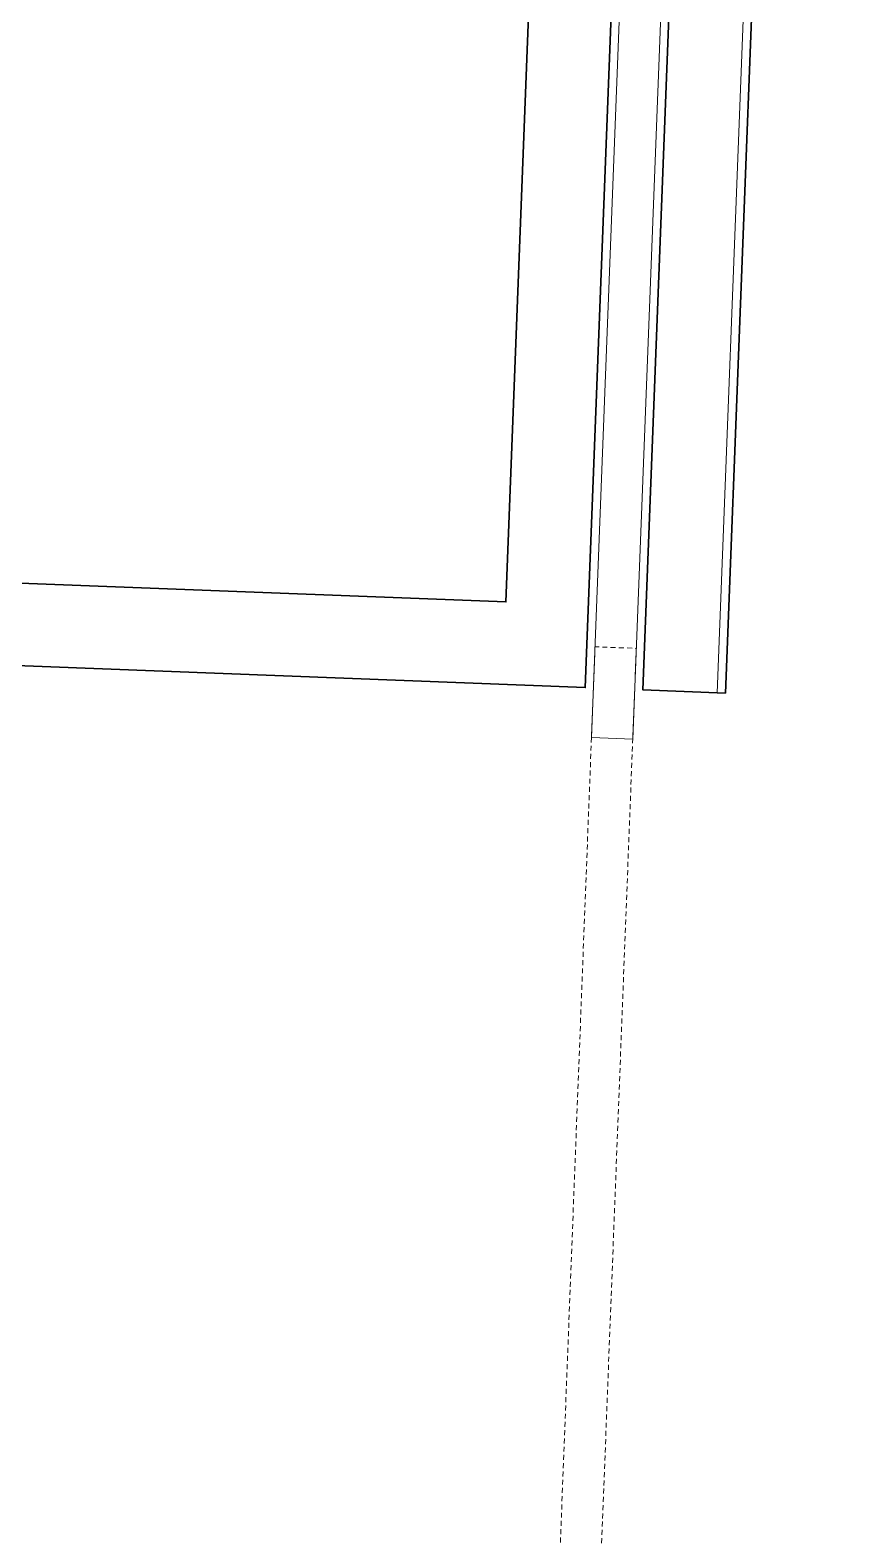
# Model space of a CAD drawing. Header units: millimetres. Extents: x 32078 to 83548, y -4690 to 56252.
# Drawn here: x 77106 to 78097, y 50835 to 52659 of the extents above; entities that cross this region are included whole.
import ezdxf

# ---------------------------------------------------------------- set-up
doc = ezdxf.new("R2010")
doc.units = ezdxf.units.MM
doc.header["$MEASUREMENT"] = 0
doc.linetypes.add('DGN Style 2', pattern=[10, 6, -4])
for name, color, linetype, lineweight in [('DOOR', 40, 'Continuous', 0), ('PRTN-FULL', 6, 'Continuous', 30), ('WALL-LNIG', 1, 'Continuous', 0)]:
    doc.layers.add(name, color=color, linetype=linetype, lineweight=lineweight)

msp = doc.modelspace()

# ---------------------------------------------------------------- linework, layer by layer
at = {"layer": 'DOOR', "flags": 128}
msp.add_lwpolyline([(77880.6, 54238), (77786.5, 51802.3), (77836.4, 51800.4), (77930.5, 54236), (77880.6, 54238)], close=True, dxfattribs=at)
at = {"layer": 'DOOR', "color": 251, "linetype": 'DGN Style 2', "flags": 128}
msp.add_lwpolyline([(77790.7, 51912.3), (77696.6, 49476.6), (77746.5, 49474.7), (77840.7, 51910.3), (77790.7, 51912.3)], close=True, dxfattribs=at)
at = {"layer": 'PRTN-FULL', "flags": 128}
msp.add_lwpolyline([(78097.2, 55958.4), (77207.6, 55992.8), (77176.3, 55183.4), (76386.8, 55213.9), (76418.1, 56023.3), (76328.1, 56026.8), (76293.4, 55127.5), (77802.6, 55069.2), (77682.7, 51966.5), (76273.5, 52020.9), (76279.4, 52175.8), (76179.5, 52179.7), (76169.7, 51924.9), (77778.8, 51862.7), (77875.3, 54360.8), (77945.3, 54358.1), (77848.7, 51860), (77948.7, 51856.1), (78076.3, 55158.6), (77276.7, 55189.5), (77303.7, 55889), (78093.3, 55858.5), (78097.2, 55958.4)], close=True, dxfattribs=at)
at = {"layer": 'WALL-LNIG', "flags": 128}
msp.add_lwpolyline([(77938.7, 51856.5), (77948.7, 51856.1), (78076.3, 55158.6), (78066.3, 55159), (77938.7, 51856.5)], close=True, dxfattribs=at)

doc.saveas('drawing.dxf')
